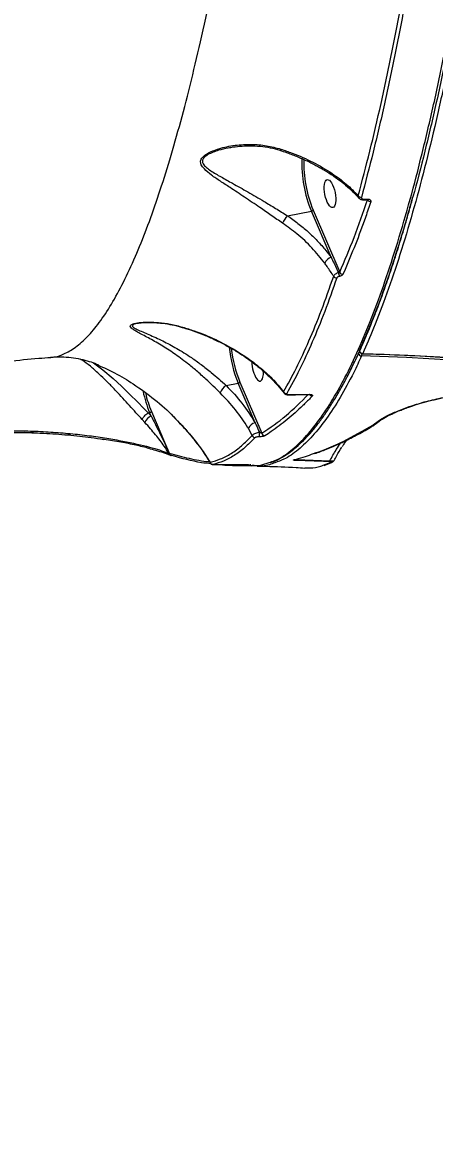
# Model space of a CAD drawing. Header units: millimetres. Extents: x -8422 to 28150, y -6982 to 5510.
# Drawn here: x 22047 to 22180.2, y 875.6 to 1238.9 of the extents above; entities that cross this region are included whole.
import ezdxf

# ---------------------------------------------------------------- set-up
doc = ezdxf.new("R2010")
doc.units = ezdxf.units.MM
for name, color, linetype in [('DIKOM_ОБЪЕКТ', 7, 'Continuous'), ('DIKOM_РАЗМЕР_ЗОНА', 7, 'Continuous'), ('DIKOM_РАЗМЕР_ОБЪЕКТА', 7, 'Continuous')]:
    doc.layers.add(name, color=color, linetype=linetype)
doc.styles.add('style1', font='arial.ttf', dxfattribs={"width": 0.8})
doc.dimstyles.new('1-50', dxfattribs={"dimtxt": 300, "dimasz": 200, "dimexe": 100, "dimexo": 0, "dimgap": 100, "dimtad": 1, "dimdec": 0, "dimtxsty": 'style1', "dimcen": 0, "dimclrd": 7, "dimclre": 7, "dimadec": 1, "dimazin": 2, "dimtfac": 1, "dimtdec": 0, "dimtmove": 1, "dimatfit": 3, "dimfxl": 0, "dimlwd": 25, "dimlwe": 18, "dimarcsym": 0})

# ---------------------------------------------------------------- blocks, each defined once
blk = doc.blocks.new('*D15')
at = {"layer": 'Defpoints', "color": 0, "transparency": 16777216}
for p in [(19380.28, 3651.45), (27070.13, 3651.45), (15204.41, -3115.19)]:
    blk.add_point(p, dxfattribs=at)
at = {"layer": 'DIKOM_РАЗМЕР_ОБЪЕКТА', "color": 7, "lineweight": 18, "transparency": 16777216}
for p, q in [((19380.28, 3651.45), (27170.13, 3651.45)), ((15204.41, -3115.19), (27170.13, -3115.19))]:
    blk.add_line(p, q, dxfattribs=at)
at = {"layer": 'DIKOM_РАЗМЕР_ОБЪЕКТА', "color": 7, "lineweight": 25, "transparency": 16777216}
blk.add_line((27070.13, -2915.19), (27070.13, 3451.45), dxfattribs=at)
at = {"layer": 'DIKOM_РАЗМЕР_ОБЪЕКТА', "color": 7, "transparency": 16777216}
for points in [[(27036.8, 3451.45), (27103.47, 3451.45), (27070.13, 3651.45)], [(27036.8, -2915.19), (27103.47, -2915.19), (27070.13, -3115.19)]]:
    blk.add_solid(points, dxfattribs=at)
at = {"layer": 'DIKOM_РАЗМЕР_ОБЪЕКТА', "color": 0, "transparency": 16777216, "insert": (26816.96, -135.25), "char_height": 300, "attachment_point": 5, "rotation": 90, "style": 'style1'}
blk.add_mtext('6750', dxfattribs=at)
blk = doc.blocks.new('*D16')
at = {"layer": 'Defpoints', "color": 0, "transparency": 16777216}
for p in [(12490, 1387.95), (23986.61, 1004.03), (12490, -5796.5)]:
    blk.add_point(p, dxfattribs=at)
at = {"layer": 'DIKOM_РАЗМЕР_ОБЪЕКТА', "color": 7, "lineweight": 18, "transparency": 16777216}
for p, q in [((12490, 1387.95), (12490, -5896.5)), ((23986.61, 1004.03), (23986.61, -5896.5))]:
    blk.add_line(p, q, dxfattribs=at)
at = {"layer": 'DIKOM_РАЗМЕР_ОБЪЕКТА', "color": 7, "lineweight": 25, "transparency": 16777216}
blk.add_line((23786.61, -5796.5), (12690, -5796.5), dxfattribs=at)
at = {"layer": 'DIKOM_РАЗМЕР_ОБЪЕКТА', "color": 7, "transparency": 16777216}
for points in [[(12690, -5763.17), (12690, -5829.83), (12490, -5796.5)], [(23786.61, -5763.17), (23786.61, -5829.83), (23986.61, -5796.5)]]:
    blk.add_solid(points, dxfattribs=at)
at = {"layer": 'DIKOM_РАЗМЕР_ОБЪЕКТА', "color": 0, "transparency": 16777216, "insert": (18238.3, -5543.33), "char_height": 300, "attachment_point": 5, "style": 'style1'}
blk.add_mtext('11500', dxfattribs=at)
blk = doc.blocks.new('*D14')
at = {"layer": 'Defpoints', "color": 0, "transparency": 16777216}
for p in [(20684.73, 5148.63), (28049.7, 5148.63), (14575.76, -5055.5)]:
    blk.add_point(p, dxfattribs=at)
at = {"layer": 'DIKOM_РАЗМЕР_ЗОНА', "color": 7, "lineweight": 18, "transparency": 16777216}
for p, q in [((20684.73, 5148.63), (28149.7, 5148.63)), ((14575.76, -5055.5), (28149.7, -5055.5))]:
    blk.add_line(p, q, dxfattribs=at)
at = {"layer": 'DIKOM_РАЗМЕР_ЗОНА', "color": 7, "lineweight": 25, "transparency": 16777216}
blk.add_line((28049.7, -4855.5), (28049.7, 4948.63), dxfattribs=at)
at = {"layer": 'DIKOM_РАЗМЕР_ЗОНА', "color": 7, "transparency": 16777216}
for points in [[(28016.36, 4948.63), (28083.03, 4948.63), (28049.7, 5148.63)], [(28016.36, -4855.5), (28083.03, -4855.5), (28049.7, -5055.5)]]:
    blk.add_solid(points, dxfattribs=at)
at = {"layer": 'DIKOM_РАЗМЕР_ЗОНА', "color": 0, "transparency": 16777216, "insert": (27796.52, -63.59), "char_height": 300, "attachment_point": 5, "rotation": 90, "style": 'style1'}
blk.add_mtext('10200', dxfattribs=at)
blk = doc.blocks.new('*D13')
at = {"layer": 'Defpoints', "color": 0, "transparency": 16777216}
for p in [(10490, 1785.06), (25983.09, 460.53), (10490, -6882.5)]:
    blk.add_point(p, dxfattribs=at)
at = {"layer": 'DIKOM_РАЗМЕР_ЗОНА', "color": 7, "lineweight": 18, "transparency": 16777216}
for p, q in [((10490, 1785.06), (10490, -6982.5)), ((25983.09, 460.53), (25983.09, -6982.5))]:
    blk.add_line(p, q, dxfattribs=at)
at = {"layer": 'DIKOM_РАЗМЕР_ЗОНА', "color": 7, "lineweight": 25, "transparency": 16777216}
blk.add_line((25783.09, -6882.5), (10690, -6882.5), dxfattribs=at)
at = {"layer": 'DIKOM_РАЗМЕР_ЗОНА', "color": 7, "transparency": 16777216}
for points in [[(10690, -6849.17), (10690, -6915.83), (10490, -6882.5)], [(25783.09, -6849.17), (25783.09, -6915.83), (25983.09, -6882.5)]]:
    blk.add_solid(points, dxfattribs=at)
at = {"layer": 'DIKOM_РАЗМЕР_ЗОНА', "color": 0, "transparency": 16777216, "insert": (18236.55, -6629.33), "char_height": 300, "attachment_point": 5, "style": 'style1'}
blk.add_mtext('15500', dxfattribs=at)

msp = doc.modelspace()

# ---------------------------------------------------------------- linework, layer by layer
at = {"layer": 'DIKOM_ОБЪЕКТ', "color": 7, "linetype": 'Continuous', "lineweight": 15}
for p, q in [((22113.92, 1198.32), (22113.48, 1198.22)), ((22157.38, 1181.74), (22158.38, 1181.77)), ((22158.53, 1181.5), (22158.57, 1181.54)), ((22132.65, 1176.38), (22140.41, 1177.83)), ((22146.78, 1162.95), (22140.41, 1177.83)), ((22140.97, 1178.2), (22149.57, 1158.11)), ((22084.31, 1141.56), (22084.1, 1141.53)), ((22098.91, 1140.18), (22098.92, 1140.17)), ((22056.07, 1130.66), (22056.14, 1130.66)), ((22112.85, 1121.42), (22116.75, 1122.15)), ((22122.22, 1109.37), (22116.75, 1122.15)), ((22117.31, 1122.52), (22124.39, 1105.98)), ((22139.62, 1118.53), (22139.61, 1118.53)), ((22087.65, 1112.6), (22087.66, 1112.6)), ((22087.66, 1112.6), (22088.09, 1112.68)), ((22087.66, 1112.6), (22088.54, 1111.63)), ((22088.54, 1111.63), (22088.09, 1112.68)), ((22088.65, 1113.05), (22094.41, 1099.59)), ((22086.56, 1109.48), (22085.71, 1110.42)), ((22160.25, 1108.62), (22160.27, 1108.63)), ((22160.27, 1108.63), (22160.4, 1108.72)), ((22050.55, 1106.15), (22047.74, 1106.21)), ((22061.67, 1105.42), (22060.58, 1105.52)), ((22062.46, 1105.35), (22061.67, 1105.42)), ((22121.26, 1105.24), (22120.01, 1107.49)), ((22073.4, 1103.99), (22072.54, 1104.12)), ((22094.26, 1099.5), (22094.4, 1099.61)), ((22094.4, 1099.61), (22094.41, 1099.59)), ((22135.55, 1097.47), (22146.37, 1097.08)), ((22114.94, 1095.54), (22120.92, 1095.43)), ((22144.16, 1095.62), (22146.83, 1096.64))]:
    msp.add_line(p, q, dxfattribs=at)
at = {"layer": 'DIKOM_ОБЪЕКТ', "color": 7, "linetype": 'Continuous', "lineweight": 15, "flags": 128}
for points in [[(22157.38, 1181.74), (22157.36, 1181.65), (22157.33, 1181.59), (22157.3, 1181.55), (22157.27, 1181.54)], [(22158.38, 1181.77), (22158.35, 1181.68), (22158.33, 1181.62), (22158.3, 1181.58), (22158.27, 1181.57)], [(22155.97, 1132.67), (22155.97, 1132.68), (22155.99, 1132.76)], [(22436.6, 1057.76), (22425.01, 1064.08), (22413.19, 1070.13), (22401.15, 1075.91), (22388.9, 1081.43), (22376.45, 1086.67), (22363.81, 1091.63), (22350.98, 1096.31), (22337.97, 1100.71), (22324.79, 1104.82), (22311.45, 1108.65), (22297.95, 1112.18), (22284.32, 1115.41), (22270.55, 1118.35), (22256.65, 1120.99), (22242.64, 1123.33), (22228.52, 1125.37), (22214.31, 1127.11), (22200, 1128.54), (22185.62, 1129.67), (22171.17, 1130.49), (22156.65, 1131.01)], [(22156.94, 1131.73), (22156.95, 1131.74), (22156.99, 1131.76), (22157.02, 1131.82)], [(22157.02, 1131.82), (22171.58, 1131.3), (22186.08, 1130.48), (22200.51, 1129.35), (22214.85, 1127.91), (22229.11, 1126.17), (22243.27, 1124.12), (22257.33, 1121.78), (22271.26, 1119.13), (22285.08, 1116.18), (22298.75, 1112.93), (22312.29, 1109.39), (22325.67, 1105.56), (22338.89, 1101.43), (22351.93, 1097.02), (22364.8, 1092.33), (22377.49, 1087.35), (22389.98, 1082.09), (22402.26, 1076.56), (22414.33, 1070.76), (22426.19, 1064.69), (22437.81, 1058.35)], [(22069.9, 1128.75), (22072.99, 1126.48), (22076.33, 1123.68), (22079.01, 1121.21), (22081.83, 1118.47), (22084.08, 1116.22), (22086.36, 1113.91), (22087.65, 1112.6), (22087.65, 1112.6), (22087.65, 1112.6)], [(22095.3, 1098.77), (22095.14, 1098.78), (22095.03, 1098.81)]]:
    msp.add_lwpolyline(points, dxfattribs=at)
at = {"layer": 'DIKOM_ОБЪЕКТ', "color": 7, "linetype": 'Continuous', "lineweight": 15}
for centre, radius, start, end in [((22131.06, 1197.79), 0.543, 168.1534, 227.9239), ((22178.62, 1193.66), 41.36, 178.3105, 202.5121), ((22178.08, 1193.57), 40.16, 178.5335, 202.5009), ((22156.53, 1183.49), 1.19, 214.6758, 271.658), ((22159.57, 1182.05), 1.18, 207.9114, 270.3717), ((22140.31, 1178.6), 0.782, 277.6557, 328.7628), ((22139.26, 1170.53), 8.83, 138.5053, 157.3278), ((22148.23, 1159.3), 3.93, 111.7254, 153.8319), ((22148.59, 1157.35), 1.14, 210.7575, 271.3079), ((22155.54, 1158.92), 6.48, 187.9724, 199.7861), ((22150.62, 1158.57), 1.15, 203.9611, 269.2481), ((22099.02, 1140.35), 0.209, 189.7354, 237.4792), ((22155.28, 1138.06), 41.69, 185.8295, 202.4329), ((22154.3, 1137.84), 40.04, 186.3089, 202.5039), ((22156.26, 1131.45), 0.812, 101.5383, 142.2587), ((22156.66, 1132.06), 1.05, 186.1657, 269.5819), ((22156.97, 1132.73), 1, 183.5947, 255.3376), ((22157.03, 1132.87), 1.05, 186.3063, 269.6112), ((22154.33, 1131.8), 2.46, 341.1981, 358.8366), ((22156.97, 1132.73), 1, 255.3376, 268.5715), ((22124.54, 1127.8), 39.46, 192.0844, 202.5333), ((22123.26, 1127.47), 37.5, 193.0206, 202.6114), ((22115.12, 1117.67), 4.39, 121.2347, 161.8529), ((22116.64, 1122.93), 0.782, 277.6555, 328.7624), ((22132.4, 1119.86), 1.06, 204.4479, 270.5437), ((22133.02, 1118.51), 0.0794, 287.3655, 344.1238), ((22139.59, 1118.6), 0.0781, 290.343, 346.0537), ((22140.72, 1119.09), 1.08, 211.9869, 266.4611), ((22087.98, 1113.46), 0.782, 277.6567, 328.7618), ((22090.53, 1107.81), 4.31, 117.5723, 157.2184), ((22122.91, 1106.32), 3.13, 102.7467, 158.0275), ((22160.35, 1109.43), 0.815, 263.4881, 300.8527), ((22160.37, 1109.43), 0.803, 263.1983, 299.9725), ((22122.22, 1105.61), 1.03, 201.3346, 270.1626), ((22119.1, 1105.73), 4.52, 348.6875, 8.0395), ((22125.41, 1106.22), 1.04, 193.0532, 266.9473), ((22095.31, 1099.67), 0.91, 183.9547, 251.8611), ((22095.32, 1099.67), 0.913, 185.0759, 251.3412), ((22134.96, 1097.5), 0.593, 328.012, 357.437), ((22108.58, 1096.91), 0.992, 198.0726, 269.8413), ((22120.63, 1096.62), 0.887, 243.6207, 268.4796), ((22145.81, 1097.13), 0.559, 323.8694, 355.5882), ((22146.88, 1097.6), 0.958, 267.0137, 296.8952)]:
    msp.add_arc(centre, radius, start, end, dxfattribs=at)
msp.add_ellipse((22146.41, 1183.53), major_axis=(-0.91, 4.51), ratio=0.365718, dxfattribs=at)
for start_param, end_param in [(1.103177, 3.82785), (3.82785, 4.343067)]:
    msp.add_ellipse((22122.99, 1127.4), major_axis=(-0.91, 4.51), ratio=0.365718, start_param=start_param, end_param=end_param, dxfattribs=at)
for points, knots in [([(22188.24, 1853.98), (22188.88, 1851.24), (22190.62, 1843.86), (22193.3, 1830.98), (22196.24, 1815.15), (22199, 1798.23), (22201.58, 1780.25), (22203.96, 1761.23), (22206.08, 1741.61), (22207.96, 1721.45), (22209.59, 1700.86), (22210.99, 1679.49), (22212.16, 1657.4), (22213.08, 1634.63), (22213.74, 1611.69), (22214.13, 1588.67), (22214.27, 1565.65), (22214.16, 1542.24), (22213.79, 1518.52), (22213.15, 1494.57), (22212.27, 1471.19), (22211.17, 1448.45), (22209.87, 1426.4), (22208.33, 1404.4), (22206.56, 1382.54), (22204.55, 1360.88), (22202.32, 1339.62), (22199.87, 1318.82), (22197.2, 1298.55), (22194.31, 1278.76), (22191.19, 1259.53), (22187.85, 1240.94), (22184.37, 1223.42), (22180.76, 1206.98), (22177.04, 1191.64), (22173.14, 1177.16), (22169.08, 1163.62), (22164.85, 1151.1), (22160.83, 1140.48), (22158.19, 1134.48), (22157.02, 1131.82)], [0, 0, 0, 0, 0.015651, 0.042167, 0.068704, 0.09522, 0.122506, 0.149814, 0.177101, 0.203616, 0.230153, 0.256669, 0.283955, 0.311263, 0.33855, 0.365066, 0.391602, 0.418118, 0.445404, 0.472713, 0.499999, 0.52556, 0.55114, 0.576701, 0.602949, 0.629218, 0.655467, 0.681983, 0.708519, 0.735035, 0.762321, 0.78963, 0.816916, 0.843432, 0.869969, 0.896485, 0.923771, 0.951079, 0.978366, 1, 1, 1, 1]), ([(22126.75, 1096.56), (22127.35, 1096.73), (22129.48, 1097.32), (22133.14, 1099.75), (22137.72, 1103.8), (22142.28, 1109.23), (22146.81, 1115.91), (22151.28, 1123.83), (22155.67, 1132.98), (22159.99, 1143.37), (22164.22, 1154.95), (22168.35, 1167.68), (22172.37, 1181.49), (22176.24, 1196.33), (22179.97, 1212.16), (22183.54, 1228.97), (22186.95, 1246.71), (22190.19, 1265.32), (22193.24, 1284.71), (22196.09, 1304.8), (22198.72, 1325.52), (22201.14, 1346.85), (22203.34, 1368.75), (22205.32, 1391.15), (22207.06, 1413.93), (22208.56, 1437), (22209.76, 1459.19), (22210.68, 1480.46), (22211.37, 1500.76), (22211.87, 1521.13), (22212.18, 1541.49), (22212.3, 1561.66), (22212.23, 1581.58), (22212.01, 1599.19), (22211.77, 1610.13), (22211.67, 1614.59)], [0, 0, 0, 0, 0.012832, 0.045026, 0.077322, 0.109669, 0.142017, 0.174313, 0.206507, 0.238701, 0.270997, 0.303344, 0.335691, 0.367987, 0.400181, 0.432375, 0.464671, 0.497018, 0.529365, 0.561661, 0.593855, 0.62605, 0.658345, 0.690693, 0.72304, 0.755336, 0.78753, 0.815215, 0.843047, 0.870912, 0.898777, 0.926609, 0.953915, 0.981222, 1, 1, 1, 1]), ([(22212.46, 1614.33), (22212.55, 1609.88), (22212.82, 1597.81), (22213.05, 1577.85), (22213.07, 1554.47), (22212.83, 1530.92), (22212.34, 1507.32), (22211.6, 1483.79), (22210.61, 1460.38), (22209.36, 1437.16), (22207.86, 1414.15), (22206.12, 1391.42), (22204.15, 1369.08), (22201.96, 1347.23), (22199.54, 1325.95), (22196.91, 1305.28), (22194.07, 1285.24), (22191.02, 1265.89), (22187.79, 1247.32), (22184.39, 1229.63), (22180.84, 1212.84), (22177.11, 1197.15), (22174.54, 1186.96), (22173.18, 1182.3), (22173.16, 1182.22)], [0, 0, 0, 0, 0.028246, 0.076672, 0.125251, 0.173907, 0.222563, 0.271142, 0.319568, 0.367994, 0.416572, 0.465229, 0.513885, 0.562463, 0.610889, 0.659315, 0.707894, 0.75655, 0.805206, 0.853785, 0.90221, 0.950636, 0.999214, 1, 1, 1, 1]), ([(22056.14, 1130.66), (22056.37, 1130.65), (22057.76, 1130.63), (22060.43, 1131.57), (22064.14, 1133.65), (22067.97, 1137.07), (22071.84, 1141.68), (22075.73, 1147.55), (22079.63, 1154.69), (22083.43, 1162.87), (22087.11, 1171.98), (22090.66, 1181.92), (22094.2, 1192.95), (22097.71, 1205.09), (22101.17, 1218.32), (22104.59, 1232.65), (22107.95, 1248.09), (22111.26, 1264.69), (22114.44, 1282.23), (22117.44, 1300.27), (22120.23, 1318.64), (22122.81, 1337.2), (22125.25, 1356.48), (22127.54, 1376.44), (22129.66, 1397.01), (22131.55, 1417.62), (22133.2, 1438.19), (22134.64, 1458.65), (22135.88, 1479.44), (22136.9, 1500.51), (22137.73, 1521.81), (22138.09, 1535.97), (22138.27, 1543.05)], [0, 0, 0, 0, 0.006458, 0.03754, 0.0719, 0.106286, 0.140646, 0.176018, 0.21142, 0.246792, 0.28007, 0.313374, 0.346653, 0.380892, 0.415159, 0.449397, 0.484875, 0.520352, 0.556339, 0.592326, 0.626125, 0.659951, 0.693751, 0.728536, 0.763349, 0.798134, 0.831323, 0.864535, 0.897724, 0.931807, 0.965916, 1, 1, 1, 1]), ([(22155.55, 1182.82), (22156.82, 1187.57), (22159.34, 1197.07), (22162.98, 1212.61), (22166.49, 1229.02), (22168.71, 1240.74), (22169.82, 1246.61)], [0, 0, 0, 0, 0.248475, 0.496951, 0.748475, 1, 1, 1, 1]), ([(22170.85, 1246.19), (22169.76, 1240.39), (22167.57, 1228.78), (22164.06, 1212.41), (22160.41, 1196.75), (22157.85, 1187.12), (22156.57, 1182.3)], [0, 0, 0, 0, 0.248477, 0.496954, 0.748477, 1, 1, 1, 1]), ([(22131.11, 1173.93), (22129.89, 1174.77), (22127.43, 1176.45), (22123.28, 1179.32), (22118.75, 1182.37), (22114.52, 1185.2), (22110.93, 1187.51), (22108.04, 1189.47), (22105.94, 1191.23), (22104.72, 1192.74), (22104.44, 1194.04), (22105.08, 1195.32), (22106.56, 1196.43), (22108.45, 1197.35), (22111.45, 1198.38), (22115.68, 1199.27), (22120.88, 1199.54), (22125.88, 1199.16), (22128.98, 1198.32), (22130.53, 1197.9)], [0, 0, 0, 0, 0.063831, 0.127769, 0.215881, 0.30412, 0.365603, 0.427188, 0.488251, 0.526874, 0.5576, 0.588564, 0.624307, 0.65855, 0.692897, 0.774888, 0.856989, 0.928528, 1, 1, 1, 1]), ([(22113.46, 1198.28), (22113.77, 1198.35), (22114.98, 1198.62), (22117.3, 1198.87), (22120.46, 1199.02), (22123.78, 1198.88), (22127.06, 1198.39), (22129.36, 1197.88), (22130.52, 1197.45), (22130.69, 1197.38)], [0, 0, 0, 0, 0.055828, 0.220071, 0.402219, 0.601273, 0.790718, 0.969297, 1, 1, 1, 1]), ([(22113.48, 1198.22), (22112.42, 1198.02), (22110.73, 1197.69), (22108.56, 1196.92), (22106.89, 1196.15), (22105.65, 1195.24), (22105.23, 1194.5), (22105.12, 1193.82), (22105.38, 1192.99), (22106.39, 1191.96), (22108.29, 1190.58), (22111.15, 1188.93), (22115.18, 1186.7), (22119.84, 1184.09), (22124.55, 1181.34), (22128.86, 1178.71), (22131.37, 1177.16), (22132.65, 1176.38)], [0, 0, 0, 0, 0.068387, 0.109699, 0.151676, 0.194707, 0.224624, 0.232265, 0.269832, 0.317831, 0.367843, 0.466668, 0.567162, 0.692472, 0.820524, 0.909189, 1, 1, 1, 1]), ([(22130.53, 1197.9), (22131.74, 1197.49), (22135.38, 1196.26), (22141.09, 1193.71), (22146.93, 1190.29), (22151.84, 1186.63), (22154.31, 1184.09), (22155.55, 1182.82)], [0, 0, 0, 0, 0.116575, 0.350265, 0.589709, 0.793091, 1, 1, 1, 1]), ([(22130.69, 1197.37), (22131.45, 1197.12), (22133.44, 1196.46), (22136.51, 1195.23), (22139.89, 1193.7), (22143.11, 1192.02), (22146.13, 1190.21), (22148.94, 1188.29), (22151.52, 1186.26), (22153.82, 1184.19), (22155.12, 1182.78), (22155.75, 1182.09)], [0, 0, 0, 0, 0.072289, 0.187855, 0.30414, 0.421011, 0.538333, 0.655419, 0.772985, 0.890775, 1, 1, 1, 1]), ([(22127.08, 1096.48), (22127.59, 1096.66), (22128.87, 1097.1), (22130.92, 1098.18), (22133.23, 1099.66), (22135.52, 1101.46), (22137.8, 1103.57), (22140.07, 1105.99), (22142.32, 1108.72), (22144.56, 1111.75), (22146.78, 1115.09), (22148.99, 1118.74), (22151.19, 1122.68), (22153.37, 1126.94), (22155.55, 1131.51), (22157.71, 1136.37), (22159.84, 1141.51), (22161.95, 1146.9), (22164.02, 1152.55), (22166.06, 1158.45), (22168.07, 1164.61), (22170.04, 1171.04), (22171.74, 1176.81), (22172.76, 1180.54), (22173.15, 1181.94)], [0, 0, 0, 0, 0.030417, 0.077188, 0.124188, 0.171204, 0.218219, 0.265211, 0.312177, 0.359135, 0.406115, 0.453146, 0.500273, 0.547548, 0.595024, 0.64269, 0.690246, 0.737502, 0.784546, 0.831432, 0.878216, 0.924953, 0.971695, 1, 1, 1, 1]), ([(22149.57, 1158.11), (22151.16, 1161.79), (22154.32, 1169.16), (22157.13, 1177.38), (22158.53, 1181.5)], [0, 0, 0, 0, 0.499358, 1, 1, 1, 1]), ([(22159.58, 1180.87), (22159.45, 1180.47), (22158.79, 1178.46), (22157.04, 1173.37), (22154.23, 1165.82), (22151.82, 1160.22), (22150.61, 1157.42)], [0, 0, 0, 0, 0.048062, 0.240322, 0.619879, 1, 1, 1, 1]), ([(22155.77, 1182.11), (22155.74, 1182.13), (22155.6, 1182.24), (22155.53, 1182.5), (22155.55, 1182.73), (22155.55, 1182.82)], [0, 0, 0, 0, 0.120712, 0.687804, 1, 1, 1, 1]), ([(22155.76, 1182.11), (22155.77, 1182.09), (22155.87, 1181.94), (22156.18, 1181.75), (22156.68, 1181.55), (22157.07, 1181.55), (22157.27, 1181.54)], [0, 0, 0, 0, 0.034174, 0.325949, 0.648358, 1, 1, 1, 1]), ([(22155.99, 1132.76), (22157.15, 1135.41), (22159.74, 1141.3), (22163.68, 1151.66), (22167.77, 1163.79), (22170.93, 1174.03), (22172.68, 1180.56), (22173.15, 1182.31)], [0, 0, 0, 0, 0.195055, 0.434122, 0.673373, 0.91244, 1, 1, 1, 1]), ([(22156.57, 1182.3), (22156.56, 1182.26), (22156.54, 1182.15), (22156.61, 1181.99), (22156.78, 1181.84), (22157.05, 1181.75), (22157.27, 1181.74), (22157.38, 1181.74)], [0, 0, 0, 0, 0.148787, 0.348722, 0.557326, 0.779151, 1, 1, 1, 1]), ([(22157.27, 1181.54), (22157.51, 1181.54), (22157.84, 1181.55), (22158.17, 1181.56), (22158.27, 1181.57)], [0, 0, 0, 0, 0.699944, 1, 1, 1, 1]), ([(22158.09, 1181.55), (22158.17, 1181.56), (22158.3, 1181.57), (22158.48, 1181.56), (22158.58, 1181.54), (22158.63, 1181.52), (22158.62, 1181.52), (22158.62, 1181.52)], [0, 0, 0, 0, 0.276079, 0.51251, 0.722594, 0.903254, 1, 1, 1, 1]), ([(22158.38, 1181.77), (22158.54, 1181.77), (22158.86, 1181.76), (22159.25, 1181.62), (22159.51, 1181.41), (22159.64, 1181.14), (22159.6, 1180.96), (22159.58, 1180.87)], [0, 0, 0, 0, 0.20649, 0.413358, 0.614244, 0.813485, 1, 1, 1, 1]), ([(22144.71, 1161.03), (22143.38, 1162.69), (22140.7, 1166.05), (22136.07, 1170.37), (22132.66, 1172.82), (22131.11, 1173.93)], [0, 0, 0, 0, 0.348177, 0.70314, 1, 1, 1, 1]), ([(22132.65, 1176.38), (22133.8, 1175.57), (22136.11, 1173.94), (22139.34, 1171.21), (22142.36, 1168.27), (22144.84, 1165.49), (22146.23, 1163.68), (22146.78, 1162.95)], [0, 0, 0, 0, 0.210825, 0.421653, 0.638618, 0.855579, 1, 1, 1, 1]), ([(22146.78, 1162.95), (22147.41, 1161.64), (22148.2, 1160), (22148.96, 1158.36), (22149.12, 1158.02)], [0, 0, 0, 0, 0.79394, 1, 1, 1, 1]), ([(22147.61, 1156.77), (22146.93, 1157.83), (22146.01, 1159.25), (22144.97, 1160.67), (22144.71, 1161.03)], [0, 0, 0, 0, 0.746822, 1, 1, 1, 1]), ([(22131.43, 1119.42), (22132.81, 1121.91), (22135.57, 1126.9), (22139.65, 1135.78), (22143.68, 1145.6), (22146.3, 1153.05), (22147.61, 1156.77)], [0, 0, 0, 0, 0.248616, 0.497231, 0.748615, 1, 1, 1, 1]), ([(22148.62, 1156.22), (22147.32, 1152.53), (22144.72, 1145.15), (22140.7, 1135.33), (22136.6, 1126.38), (22133.81, 1121.32), (22132.41, 1118.8)], [0, 0, 0, 0, 0.248616, 0.497233, 0.748616, 1, 1, 1, 1]), ([(22147.61, 1156.77), (22147.67, 1156.9), (22147.78, 1157.16), (22148.2, 1157.54), (22148.67, 1157.84), (22149, 1157.97), (22149.12, 1158.02)], [0, 0, 0, 0, 0.278371, 0.556639, 0.837889, 1, 1, 1, 1]), ([(22149.44, 1156.72), (22149.37, 1156.71), (22149.19, 1156.66), (22148.93, 1156.55), (22148.71, 1156.39), (22148.65, 1156.28), (22148.62, 1156.22)], [0, 0, 0, 0, 0.183694, 0.462716, 0.731016, 1, 1, 1, 1]), ([(22149.12, 1158.02), (22149.15, 1158.02), (22149.23, 1158.01), (22149.37, 1158.01), (22149.51, 1158.04), (22149.55, 1158.08), (22149.57, 1158.11)], [0, 0, 0, 0, 0.126395, 0.436598, 0.726227, 1, 1, 1, 1]), ([(22150.61, 1157.42), (22150.55, 1157.34), (22150.44, 1157.16), (22150.09, 1156.93), (22149.73, 1156.79), (22149.51, 1156.74), (22149.44, 1156.72)], [0, 0, 0, 0, 0.292739, 0.585036, 0.881974, 1, 1, 1, 1]), ([(22110.95, 1119.04), (22110.2, 1119.77), (22108.69, 1121.25), (22106.11, 1123.68), (22103.29, 1126.18), (22099.81, 1129.04), (22095.92, 1131.89), (22091.7, 1134.62), (22087.62, 1136.89), (22084.75, 1138.39), (22083.03, 1139.36), (22082.15, 1139.98), (22081.71, 1140.56), (22082.01, 1141.1), (22083.18, 1141.57), (22085.29, 1141.89), (22087.99, 1141.99), (22091.22, 1141.83), (22094.85, 1141.35), (22097.49, 1140.66), (22098.81, 1140.32)], [0, 0, 0, 0, 0.047839, 0.095731, 0.155127, 0.214618, 0.302066, 0.389666, 0.48175, 0.573687, 0.607072, 0.640386, 0.67723, 0.707556, 0.737923, 0.782833, 0.829121, 0.875538, 0.937762, 1, 1, 1, 1]), ([(22084.1, 1141.53), (22083.99, 1141.52), (22083.43, 1141.44), (22082.77, 1141.17), (22082.35, 1140.74), (22082.81, 1140.19), (22084.05, 1139.54), (22085.8, 1138.78), (22088.54, 1137.63), (22092.21, 1135.97), (22096.84, 1133.52), (22101.03, 1130.91), (22104.79, 1128.23), (22107.77, 1125.88), (22110.49, 1123.56), (22112.05, 1122.14), (22112.85, 1121.42)], [0, 0, 0, 0, 0.007737, 0.042929, 0.078032, 0.123069, 0.183077, 0.248171, 0.313355, 0.447403, 0.571982, 0.69919, 0.782733, 0.868218, 0.933123, 1, 1, 1, 1]), ([(22084.09, 1141.55), (22084.11, 1141.55), (22084.3, 1141.6), (22084.94, 1141.7), (22086, 1141.8), (22087.45, 1141.86), (22089.38, 1141.83), (22091.79, 1141.66), (22094.62, 1141.24), (22097.06, 1140.74), (22098.48, 1140.28), (22098.9, 1140.15)], [0, 0, 0, 0, 0.005088, 0.074472, 0.148672, 0.254063, 0.377258, 0.534028, 0.726706, 0.920677, 1, 1, 1, 1]), ([(22098.81, 1140.32), (22100.04, 1139.93), (22103.76, 1138.77), (22109.57, 1136.35), (22115.77, 1133.05), (22121.16, 1129.44), (22125.77, 1125.64), (22129.13, 1122.27), (22130.84, 1120.15), (22131.43, 1119.42)], [0, 0, 0, 0, 0.085622, 0.259054, 0.432615, 0.593299, 0.754539, 0.915347, 1, 1, 1, 1]), ([(22098.92, 1140.16), (22099.99, 1139.83), (22102.27, 1139.12), (22105.64, 1137.83), (22109.06, 1136.34), (22112.41, 1134.67), (22115.66, 1132.84), (22118.76, 1130.85), (22121.74, 1128.71), (22124.54, 1126.42), (22127.15, 1124.01), (22129.52, 1121.53), (22130.88, 1119.82), (22131.55, 1118.98)], [0, 0, 0, 0, 0.074116, 0.15764, 0.243557, 0.331818, 0.422212, 0.514379, 0.608237, 0.705368, 0.80347, 0.902638, 1, 1, 1, 1]), ([(21990.46, 1121.41), (21992.27, 1121.77), (21996.99, 1122.73), (22004.83, 1124.15), (22013.95, 1125.65), (22023.27, 1127.02), (22032.75, 1128.25), (22042.41, 1129.33), (22050.19, 1130.1), (22054.79, 1130.45), (22056.08, 1130.55)], [0, 0, 0, 0, 0.088272, 0.230467, 0.37285, 0.515441, 0.658239, 0.801254, 0.944486, 1, 1, 1, 1]), ([(22056.14, 1130.59), (22056.21, 1130.6), (22057.29, 1130.74), (22059.52, 1130.74), (22062.7, 1130.54), (22065.76, 1130.02), (22068.5, 1129.28), (22070.41, 1128.62), (22071.29, 1128.21), (22071.5, 1128.12)], [0, 0, 0, 0, 0.011936, 0.200273, 0.392264, 0.58314, 0.768483, 0.946931, 1, 1, 1, 1]), ([(22085.71, 1110.42), (22085.03, 1111.16), (22083.67, 1112.63), (22081.55, 1114.98), (22079.4, 1117.34), (22077.11, 1119.81), (22074.74, 1122.27), (22072.17, 1124.81), (22069.56, 1127.15), (22067.32, 1128.97), (22066.08, 1129.73), (22065.65, 1129.99)], [0, 0, 0, 0, 0.097315, 0.194699, 0.295591, 0.396539, 0.516388, 0.636312, 0.779804, 0.923372, 1, 1, 1, 1]), ([(22156.65, 1131.01), (22155.8, 1129.21), (22153.5, 1124.35), (22149.71, 1117.41), (22145.27, 1110.54), (22140.74, 1104.86), (22136.14, 1100.49), (22132.07, 1097.62), (22129.56, 1096.79), (22128.59, 1096.47)], [0, 0, 0, 0, 0.093795, 0.252684, 0.411696, 0.570584, 0.734088, 0.897726, 1, 1, 1, 1]), ([(22156.94, 1131.73), (22159.27, 1131.67), (22166.02, 1131.48), (22177.16, 1130.97), (22190.34, 1130.13), (22203.45, 1129.03), (22216.51, 1127.67), (22229.48, 1126.06), (22242.37, 1124.2), (22255.18, 1122.09), (22267.89, 1119.73), (22280.5, 1117.12), (22292.99, 1114.27), (22305.37, 1111.17), (22317.63, 1107.82), (22329.76, 1104.24), (22341.75, 1100.41), (22353.6, 1096.34), (22365.3, 1092.04), (22376.84, 1087.51), (22388.23, 1082.74), (22399.44, 1077.75), (22410.48, 1072.53), (22421.34, 1067.09), (22430.33, 1062.33), (22435.67, 1059.36), (22437.51, 1058.33)], [0, 0, 0, 0, 0.02282, 0.0662, 0.109581, 0.152962, 0.196343, 0.239724, 0.283105, 0.326485, 0.369867, 0.413248, 0.456629, 0.50001, 0.543391, 0.586773, 0.630155, 0.673536, 0.716919, 0.760301, 0.803684, 0.847067, 0.89045, 0.933833, 0.977217, 1, 1, 1, 1]), ([(22071.45, 1128.02), (22073.24, 1127.22), (22077.29, 1125.41), (22083.41, 1121.65), (22089.77, 1116.93), (22094, 1113.33), (22095.76, 1111.42), (22095.78, 1111.41)], [0, 0, 0, 0, 0.1795, 0.40729, 0.702081, 0.997919, 1, 1, 1, 1]), ([(22120.01, 1107.49), (22119.96, 1107.57), (22118.74, 1109.65), (22116.04, 1113.67), (22112.66, 1117.24), (22110.95, 1119.04)], [0, 0, 0, 0, 0.021093, 0.505709, 1, 1, 1, 1]), ([(22112.85, 1121.42), (22114.63, 1119.55), (22118.22, 1115.75), (22120.88, 1111.51), (22122.22, 1109.37)], [0, 0, 0, 0, 0.494692, 1, 1, 1, 1]), ([(22131.55, 1118.98), (22131.5, 1119.07), (22131.42, 1119.2), (22131.43, 1119.36), (22131.43, 1119.42)], [0, 0, 0, 0, 0.65559, 1, 1, 1, 1]), ([(22131.56, 1118.98), (22131.58, 1118.95), (22131.67, 1118.81), (22131.92, 1118.64), (22132.3, 1118.49), (22132.68, 1118.42), (22132.95, 1118.43), (22133.04, 1118.44)], [0, 0, 0, 0, 0.073666, 0.292194, 0.530369, 0.855938, 1, 1, 1, 1]), ([(22160.4, 1108.72), (22161.13, 1109.29), (22162.59, 1110.42), (22165.81, 1112.14), (22169.71, 1113.81), (22174.3, 1115.39), (22179.5, 1116.83), (22185.22, 1118.08), (22191.35, 1119.09), (22197.79, 1119.8), (22204.43, 1120.2), (22211.15, 1120.24), (22217.85, 1119.95), (22222.18, 1119.44), (22224.35, 1119.19)], [0, 0, 0, 0, 0.083619, 0.167166, 0.250418, 0.333854, 0.417305, 0.500489, 0.583738, 0.667139, 0.750458, 0.833399, 0.91663, 1, 1, 1, 1]), ([(22161.01, 1108.9), (22161.59, 1109.36), (22162.67, 1110.21), (22164.74, 1111.4), (22166.71, 1112.38), (22168.5, 1113.16), (22170.18, 1113.83), (22173.03, 1114.87), (22177.59, 1116.28), (22183.55, 1117.68), (22189.18, 1118.68), (22194.12, 1119.35), (22198.21, 1119.74), (22201.54, 1119.96), (22204.46, 1120.09), (22208.16, 1120.17), (22212.77, 1120.11), (22218.27, 1119.83), (22222.12, 1119.38), (22224.2, 1119.14)], [0, 0, 0, 0, 0.070009, 0.12979, 0.178768, 0.21732, 0.249397, 0.282017, 0.382795, 0.483993, 0.552074, 0.619198, 0.68164, 0.710899, 0.746141, 0.792562, 0.850089, 0.919157, 1, 1, 1, 1]), ([(22124.39, 1105.98), (22127.02, 1107.78), (22132.19, 1111.32), (22137.02, 1116.14), (22139.38, 1118.51)], [0, 0, 0, 0, 0.50915, 1, 1, 1, 1]), ([(22140.65, 1118.01), (22140.45, 1117.8), (22139.44, 1116.74), (22136.79, 1114.08), (22132.62, 1110.35), (22128.5, 1107.23), (22126.05, 1105.63), (22125.35, 1105.17)], [0, 0, 0, 0, 0.041373, 0.20687, 0.538149, 0.86943, 1, 1, 1, 1]), ([(22132.41, 1118.8), (22132.41, 1118.79), (22132.39, 1118.75), (22132.38, 1118.68), (22132.46, 1118.59), (22132.61, 1118.53), (22132.82, 1118.49), (22133, 1118.48), (22133.09, 1118.48)], [0, 0, 0, 0, 0.035431, 0.257335, 0.448234, 0.628112, 0.814363, 1, 1, 1, 1]), ([(22133.04, 1118.42), (22134.04, 1118.45), (22136.23, 1118.5), (22138.43, 1118.51), (22139.62, 1118.51)], [0, 0, 0, 0, 0.456987, 1, 1, 1, 1]), ([(22133.09, 1118.48), (22133.75, 1118.5), (22135.94, 1118.54), (22138.13, 1118.57), (22139.67, 1118.59)], [0, 0, 0, 0, 0.299651, 1, 1, 1, 1]), ([(22139.62, 1118.53), (22139.62, 1118.53), (22139.7, 1118.53), (22139.84, 1118.53), (22139.98, 1118.51), (22140.05, 1118.49), (22140.05, 1118.49), (22140.05, 1118.49)], [0, 0, 0, 0, 0.02837, 0.346307, 0.607416, 0.820999, 1, 1, 1, 1]), ([(22139.67, 1118.59), (22139.8, 1118.58), (22140.07, 1118.58), (22140.41, 1118.51), (22140.64, 1118.41), (22140.75, 1118.28), (22140.75, 1118.14), (22140.68, 1118.05), (22140.65, 1118.01)], [0, 0, 0, 0, 0.164308, 0.329135, 0.489735, 0.661598, 0.861365, 1, 1, 1, 1]), ([(22085.71, 1110.42), (22085.71, 1110.44), (22085.74, 1110.56), (22085.87, 1110.85), (22086.19, 1111.31), (22086.63, 1111.8), (22087.14, 1112.26), (22087.48, 1112.49), (22087.65, 1112.6)], [0, 0, 0, 0, 0.035052, 0.217867, 0.413408, 0.608926, 0.804454, 1, 1, 1, 1]), ([(22094.26, 1099.5), (22093.79, 1100.27), (22092.55, 1102.3), (22090.52, 1104.92), (22088.35, 1107.46), (22087.16, 1108.81), (22086.56, 1109.48)], [0, 0, 0, 0, 0.231941, 0.611518, 0.805875, 1, 1, 1, 1]), ([(22088.54, 1111.63), (22089.18, 1110.36), (22090.9, 1107.01), (22092.83, 1103.04), (22094.09, 1100.29), (22094.4, 1099.61)], [0, 0, 0, 0, 0.313684, 0.83049, 1, 1, 1, 1]), ([(22095.78, 1111.41), (22097.57, 1109.54), (22100.76, 1106.22), (22104.64, 1101.25), (22106.64, 1098.15), (22107.64, 1096.61)], [0, 0, 0, 0, 0.389868, 0.694932, 1, 1, 1, 1]), ([(22096.04, 1111.06), (22096.42, 1110.69), (22097.89, 1109.25), (22100.25, 1106.61), (22103.1, 1103.16), (22105.62, 1099.73), (22107.04, 1097.45), (22107.7, 1096.39)], [0, 0, 0, 0, 0.080119, 0.307609, 0.548011, 0.789101, 1, 1, 1, 1]), ([(22122.22, 1109.37), (22122.34, 1109.1), (22122.8, 1108.1), (22123.25, 1107.1), (22123.57, 1106.36)], [0, 0, 0, 0, 0.266445, 1, 1, 1, 1]), ([(22141.12, 1099.43), (22142.26, 1099.82), (22145.39, 1100.9), (22151.74, 1103.74), (22157.04, 1106.78), (22160.25, 1108.62)], [0, 0, 0, 0, 0.18262, 0.50441, 1, 1, 1, 1]), ([(22141.44, 1099.42), (22142.71, 1099.87), (22145.46, 1100.85), (22149.75, 1102.73), (22154.31, 1104.99), (22157.98, 1106.99), (22160.15, 1108.34), (22160.77, 1108.73)], [0, 0, 0, 0, 0.199912, 0.435648, 0.670835, 0.905695, 1, 1, 1, 1]), ([(22161.01, 1108.91), (22160.99, 1108.9), (22160.91, 1108.81), (22160.7, 1108.73), (22160.5, 1108.72), (22160.4, 1108.72)], [0, 0, 0, 0, 0.09662, 0.559671, 1, 1, 1, 1]), ([(22031.5, 1105.82), (22033.31, 1105.94), (22036.65, 1106.15), (22041.38, 1106.26), (22045.28, 1106.28), (22047.58, 1106.23), (22048.59, 1106.21)], [0, 0, 0, 0, 0.324319, 0.599522, 0.825312, 1, 1, 1, 1]), ([(22031.66, 1106.35), (22033.79, 1106.49), (22038.05, 1106.75), (22044.63, 1106.83), (22051.22, 1106.69), (22057.72, 1106.32), (22064.04, 1105.76), (22070.03, 1105.03), (22075.62, 1104.17), (22080.7, 1103.23), (22085.19, 1102.26), (22089, 1101.28), (22092.13, 1100.34), (22093.55, 1099.78), (22094.26, 1099.5)], [0, 0, 0, 0, 0.083578, 0.166654, 0.249752, 0.333329, 0.416259, 0.499797, 0.58301, 0.666082, 0.749772, 0.832788, 0.916291, 1, 1, 1, 1]), ([(22048.59, 1106.21), (22048.61, 1106.21), (22049.49, 1106.19), (22051.23, 1106.13), (22055.6, 1105.94), (22059.01, 1105.66), (22061.58, 1105.45)], [0, 0, 0, 0, 0.004325, 0.198902, 0.397187, 1, 1, 1, 1]), ([(22061.58, 1105.45), (22061.6, 1105.44), (22064.24, 1105.25), (22068.2, 1104.75), (22071.87, 1104.22), (22073.22, 1104.02)], [0, 0, 0, 0, 0.004122, 0.632899, 1, 1, 1, 1]), ([(22107.64, 1096.61), (22108.77, 1096.91), (22111.03, 1097.51), (22114.43, 1099.35), (22117.85, 1101.82), (22120.12, 1104.1), (22121.26, 1105.24)], [0, 0, 0, 0, 0.249121, 0.498243, 0.749121, 1, 1, 1, 1]), ([(22122.22, 1104.58), (22121.09, 1103.45), (22118.83, 1101.18), (22115.42, 1098.7), (22112, 1096.84), (22109.72, 1096.23), (22108.58, 1095.92)], [0, 0, 0, 0, 0.249121, 0.498242, 0.749121, 1, 1, 1, 1]), ([(22121.26, 1105.24), (22121.31, 1105.33), (22121.41, 1105.51), (22121.84, 1105.8), (22122.42, 1106.07), (22123.03, 1106.26), (22123.42, 1106.33), (22123.57, 1106.36)], [0, 0, 0, 0, 0.212087, 0.424027, 0.639671, 0.856166, 1, 1, 1, 1]), ([(22123.53, 1104.84), (22123.48, 1104.84), (22123.29, 1104.83), (22122.96, 1104.8), (22122.61, 1104.74), (22122.34, 1104.66), (22122.26, 1104.61), (22122.22, 1104.58)], [0, 0, 0, 0, 0.079846, 0.318163, 0.555619, 0.777456, 1, 1, 1, 1]), ([(22125.35, 1105.17), (22125.27, 1105.13), (22125.09, 1105.05), (22124.62, 1104.94), (22124.08, 1104.87), (22123.7, 1104.85), (22123.53, 1104.84)], [0, 0, 0, 0, 0.259171, 0.517727, 0.781255, 1, 1, 1, 1]), ([(22123.57, 1106.36), (22123.64, 1106.34), (22123.81, 1106.28), (22124.03, 1106.18), (22124.25, 1106.07), (22124.34, 1106.01), (22124.39, 1105.98)], [0, 0, 0, 0, 0.196554, 0.461305, 0.733377, 1, 1, 1, 1]), ([(22087.96, 1101.08), (22087.27, 1101.27), (22085.31, 1101.78), (22081.31, 1102.63), (22077.13, 1103.43), (22074.3, 1103.85), (22073.4, 1103.99)], [0, 0, 0, 0, 0.183453, 0.513694, 0.843995, 1, 1, 1, 1]), ([(22087.69, 1101.15), (22088.48, 1100.94), (22090.28, 1100.47), (22092.74, 1099.71), (22094.01, 1099.21), (22094.7, 1098.94)], [0, 0, 0, 0, 0.263998, 0.604061, 1, 1, 1, 1]), ([(22146.37, 1097.08), (22147.04, 1098.29), (22148.11, 1100.24), (22149.41, 1102.13), (22149.9, 1102.85)], [0, 0, 0, 0, 0.619982, 1, 1, 1, 1]), ([(22147.77, 1097.19), (22148.04, 1097.71), (22148.79, 1099.16), (22149.69, 1100.57), (22150.26, 1101.47)], [0, 0, 0, 0, 0.36027, 1, 1, 1, 1]), ([(22151.76, 1103.76), (22151.49, 1103.39), (22150.99, 1102.7), (22150.58, 1101.99), (22150.39, 1101.66)], [0, 0, 0, 0, 0.539352, 1, 1, 1, 1]), ([(22094.69, 1098.95), (22094.66, 1098.97), (22094.53, 1099.03), (22094.37, 1099.22), (22094.3, 1099.41), (22094.26, 1099.5)], [0, 0, 0, 0, 0.156726, 0.589123, 1, 1, 1, 1]), ([(22094.41, 1099.59), (22096.56, 1099), (22100.86, 1097.81), (22105.19, 1096.97), (22107.36, 1096.82), (22107.43, 1096.81)], [0, 0, 0, 0, 0.490849, 0.981699, 1, 1, 1, 1]), ([(22094.78, 1098.9), (22094.84, 1098.87), (22094.93, 1098.84), (22095, 1098.81), (22095.02, 1098.81)], [0, 0, 0, 0, 0.748712, 1, 1, 1, 1]), ([(22095.02, 1098.81), (22095.02, 1098.81), (22095.03, 1098.81), (22095.03, 1098.81), (22095.03, 1098.81)], [0, 0, 0, 0, 0.775849, 1, 1, 1, 1]), ([(22107.96, 1096.09), (22106.92, 1096.2), (22102.76, 1096.66), (22098.49, 1097.86), (22095.3, 1098.77)], [0, 0, 0, 0, 0.25067, 1, 1, 1, 1]), ([(22135.46, 1097.19), (22135.36, 1097.19), (22135.14, 1097.2), (22134.89, 1097.22), (22134.68, 1097.25), (22134.54, 1097.31), (22134.57, 1097.38), (22134.73, 1097.43), (22134.81, 1097.45)], [0, 0, 0, 0, 0.109831, 0.220065, 0.325753, 0.492538, 0.753719, 1, 1, 1, 1]), ([(22134.81, 1097.45), (22135.05, 1097.51), (22136.28, 1097.83), (22138.37, 1098.41), (22140.25, 1099.11), (22141.12, 1099.43)], [0, 0, 0, 0, 0.118161, 0.590827, 1, 1, 1, 1]), ([(22135.03, 1097.46), (22135.03, 1097.47), (22135.03, 1097.47), (22135.07, 1097.48), (22135.08, 1097.48)], [0, 0, 0, 0, 0.897431, 1, 1, 1, 1]), ([(22146.26, 1096.8), (22145.6, 1096.83), (22142.31, 1096.97), (22138.71, 1097.1), (22135.77, 1097.18), (22135.46, 1097.19)], [0, 0, 0, 0, 0.183167, 0.915874, 1, 1, 1, 1]), ([(22146.37, 1097.08), (22146.55, 1097.06), (22146.91, 1097.02), (22147.35, 1097.03), (22147.66, 1097.08), (22147.74, 1097.15), (22147.78, 1097.19)], [0, 0, 0, 0, 0.240819, 0.481553, 0.727189, 1, 1, 1, 1]), ([(22147.31, 1096.74), (22147.36, 1096.77), (22147.5, 1096.85), (22147.68, 1097.01), (22147.74, 1097.15), (22147.76, 1097.19)], [0, 0, 0, 0, 0.340764, 0.777993, 1, 1, 1, 1]), ([(22107.7, 1096.39), (22107.68, 1096.41), (22107.62, 1096.47), (22107.63, 1096.55), (22107.64, 1096.61)], [0, 0, 0, 0, 0.336092, 1, 1, 1, 1]), ([(22107.68, 1096.38), (22107.73, 1096.31), (22107.83, 1096.18), (22108.01, 1096.04), (22108.19, 1095.96), (22108.33, 1095.92), (22108.45, 1095.9), (22108.58, 1095.89), (22108.76, 1095.88), (22108.99, 1095.88), (22109.12, 1095.88), (22109.16, 1095.88)], [0, 0, 0, 0, 0.13123, 0.249283, 0.35032, 0.43296, 0.504838, 0.610078, 0.796751, 0.937412, 1, 1, 1, 1]), ([(22108.58, 1095.92), (22108.56, 1095.92), (22108.52, 1095.9), (22108.6, 1095.89), (22108.75, 1095.88), (22108.93, 1095.88), (22109.08, 1095.88), (22109.15, 1095.88)], [0, 0, 0, 0, 0.319604, 0.561873, 0.727934, 0.86394, 1, 1, 1, 1]), ([(22109.15, 1095.88), (22109.81, 1095.88), (22113.1, 1095.89), (22116.7, 1095.87), (22119.65, 1095.84), (22119.95, 1095.84)], [0, 0, 0, 0, 0.183173, 0.915865, 1, 1, 1, 1]), ([(22120.61, 1095.74), (22120.36, 1095.72), (22119.14, 1095.62), (22115.92, 1095.5), (22112.52, 1095.5), (22110.07, 1095.83), (22109.65, 1095.88)], [0, 0, 0, 0, 0.068203, 0.341035, 0.887132, 1, 1, 1, 1]), ([(22119.95, 1095.84), (22120.06, 1095.83), (22120.27, 1095.83), (22120.53, 1095.82), (22120.74, 1095.81), (22120.88, 1095.78), (22120.85, 1095.76), (22120.69, 1095.74), (22120.61, 1095.74)], [0, 0, 0, 0, 0.109885, 0.22003, 0.325732, 0.49252, 0.753713, 1, 1, 1, 1]), ([(22120.02, 1095.83), (22120.07, 1095.83), (22120.22, 1095.83), (22120.43, 1095.82), (22120.58, 1095.81), (22120.65, 1095.81), (22120.64, 1095.81), (22120.64, 1095.81)], [0, 0, 0, 0, 0.151896, 0.423749, 0.707774, 0.954654, 1, 1, 1, 1]), ([(22120.92, 1095.61), (22121.95, 1095.56), (22123.88, 1095.46), (22125.83, 1096.21), (22126.75, 1096.56)], [0, 0, 0, 0, 0.530091, 1, 1, 1, 1]), ([(22128.59, 1096.47), (22128.01, 1096.23), (22125.93, 1095.39), (22123.5, 1095.14), (22121.67, 1095.55), (22121.32, 1095.62)], [0, 0, 0, 0, 0.238301, 0.856687, 1, 1, 1, 1]), ([(22122.82, 1095.39), (22123.79, 1095.37), (22128.03, 1095.26), (22133.18, 1095.06), (22137.31, 1094.81), (22138.24, 1094.75)], [0, 0, 0, 0, 0.187065, 0.818327, 1, 1, 1, 1]), ([(22138.24, 1094.86), (22138.83, 1094.82), (22140.54, 1094.69), (22142.52, 1094.97), (22143.91, 1095.52), (22144.16, 1095.62)], [0, 0, 0, 0, 0.29727, 0.873494, 1, 1, 1, 1]), ([(22144.5, 1095.61), (22145.25, 1095.85), (22146.14, 1096.15), (22147.03, 1096.62), (22147.18, 1096.7)], [0, 0, 0, 0, 0.83347, 1, 1, 1, 1]), ([(22146.83, 1096.64), (22146.85, 1096.66), (22146.89, 1096.69), (22146.81, 1096.73), (22146.66, 1096.76), (22146.48, 1096.79), (22146.33, 1096.79), (22146.26, 1096.8)], [0, 0, 0, 0, 0.319627, 0.561864, 0.727929, 0.863999, 1, 1, 1, 1])]:
    msp.add_open_spline(points, degree=3, knots=knots, dxfattribs=at)

# ---------------------------------------------------------------- dimensions: what is measured, and where the dimension line sits
at = {"layer": 'DIKOM_РАЗМЕР_ЗОНА'}
dim = msp.add_linear_dim(base=(28049.7, 5148.63), p1=(14575.76, -5055.5), p2=(20684.73, 5148.63), angle=270, text='10200', dimstyle='1-50', override={"dimscale": 1, "dimtix": 0, "dimtofl": 1, "dimtmove": 1, "dimatfit": 3}, dxfattribs=at)
dim.commit()
dim.dimension.update_dxf_attribs({"geometry": '*D14', "text_midpoint": (28049.7, -63.59), "dimtype": 160})
dim = msp.add_linear_dim(base=(10490, -6882.5), p1=(25983.09, 460.53), p2=(10490, 1785.06), angle=180, text='15500', dimstyle='1-50', dxfattribs=at)
dim.commit()
dim.dimension.update_dxf_attribs({"geometry": '*D13', "text_midpoint": (18236.55, -6882.5), "dimtype": 160})
at = {"layer": 'DIKOM_РАЗМЕР_ОБЪЕКТА'}
dim = msp.add_linear_dim(base=(27070.13, 3651.45), p1=(15204.41, -3115.19), p2=(19380.28, 3651.45), angle=270, text='6750', dimstyle='1-50', override={"dimscale": 1, "dimtix": 0, "dimtofl": 1, "dimtmove": 1, "dimatfit": 3}, dxfattribs=at)
dim.commit()
dim.dimension.update_dxf_attribs({"geometry": '*D15', "text_midpoint": (27070.13, -135.25), "dimtype": 160})
dim = msp.add_linear_dim(base=(12490, -5796.5), p1=(23986.61, 1004.03), p2=(12490, 1387.95), angle=180, text='11500', dimstyle='1-50', dxfattribs=at)
dim.commit()
dim.dimension.update_dxf_attribs({"geometry": '*D16', "text_midpoint": (18238.3, -5796.5), "dimtype": 160})

doc.saveas('drawing.dxf')
